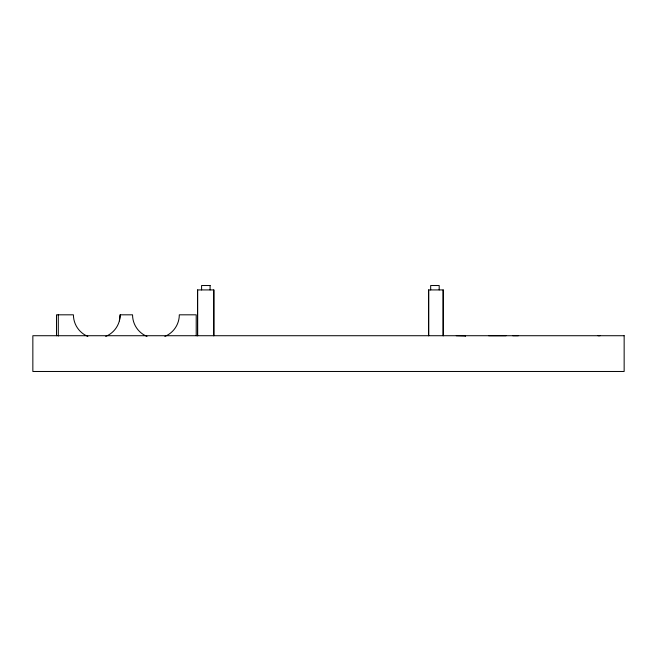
<?xml version="1.0" encoding="UTF-8"?>
<svg xmlns="http://www.w3.org/2000/svg" width="657" height="657" viewBox="0 0 657 657"><rect width="100%" height="100%" fill="white"/><g stroke="black" fill="none" stroke-linecap="round" stroke-linejoin="round"><path stroke-width="0.99" d="M197.593 289.926L197.593 335.735L197.593 289.926L213.812 289.926L213.812 335.735L213.812 289.926M428.643 289.926L428.643 335.719L428.643 289.926L443.188 289.926L443.188 335.735L443.188 289.926M465.312 336.146L465.328 335.719M119.377 320.871L120.174 314.818L132.55 314.818A23.381 23.381 0 0 0 146.979 336.417M488.677 335.719L506.054 335.719M598.026 335.727L600.087 335.719M210.1 285.524L201.576 285.524L201.6 289.926M512.764 335.719L518.307 335.727M456.287 335.719L465.312 335.941M439.196 289.926L439.188 285.524L430.672 285.524L430.68 289.926M210.084 285.524L210.1 289.926M196.213 335.719L196.213 314.818L179.304 314.818A23.381 23.381 0 0 1 164.866 336.417M58.292 314.818L58.292 335.998M56.502 335.719L56.502 314.818L73.42 314.818A23.381 23.381 0 0 0 87.849 336.417M120.174 314.818A23.381 23.381 0 0 1 105.736 336.417M624.15 335.719L32.85 335.719L32.85 371.476L624.15 371.476L624.15 335.719"/></g></svg>
